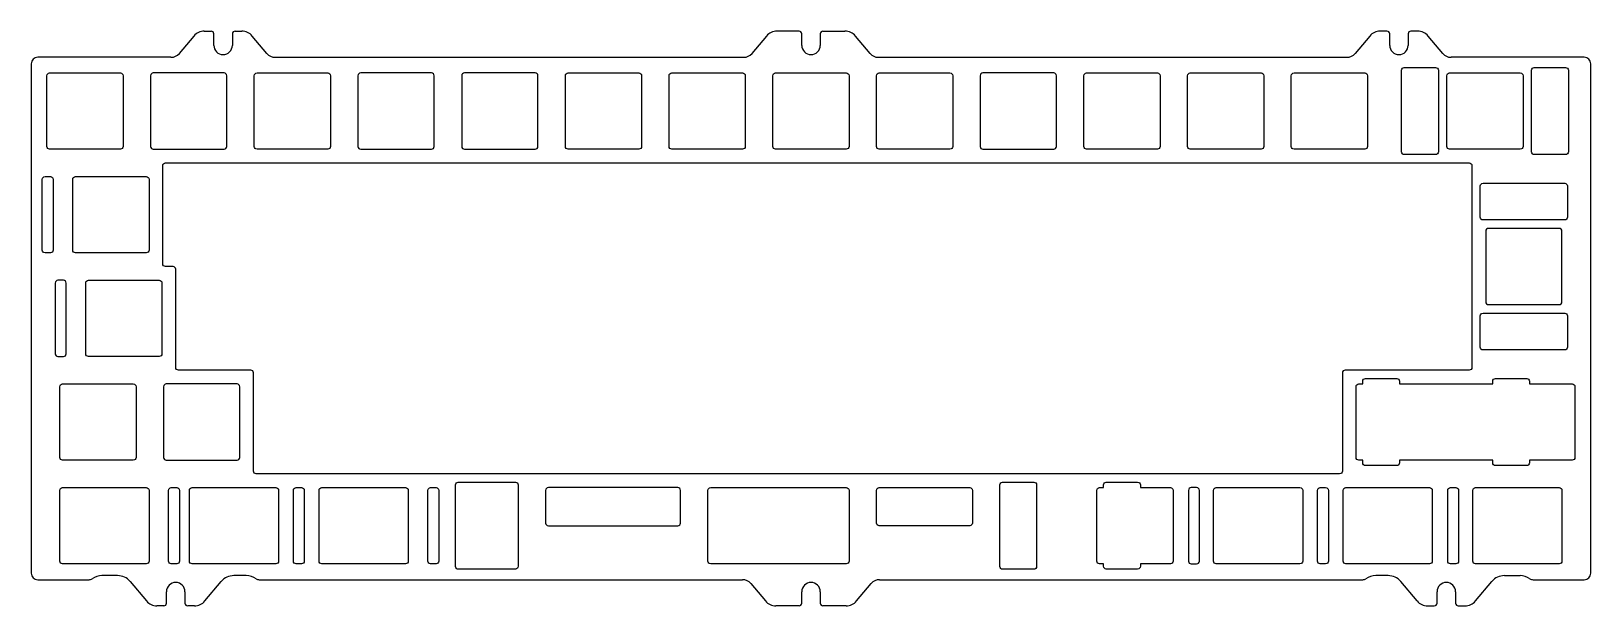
# Model space of a CAD drawing. Header units: millimetres. Extents: x 129 to 416, y 87 to 193.
import ezdxf

# ---------------------------------------------------------------- set-up
doc = ezdxf.new("R2010")
doc.units = ezdxf.units.MM
doc.layers.get('0').update_dxf_attribs({"linetype": 'CONTINUOUS'})

msp = doc.modelspace()

# ---------------------------------------------------------------- linework, layer by layer
for p, q in [((159.04, 192.03), (156.36, 188.84)), ((160.95, 192.92), (162.2, 192.92)), ((162.7, 190.32), (162.7, 192.42)), ((166.1, 192.42), (166.1, 190.32)), ((166.6, 192.92), (167.84, 192.92)), ((172.44, 188.84), (169.76, 192.03)), ((264.24, 192.03), (261.56, 188.84)), ((270.2, 192.92), (266.15, 192.92)), ((270.7, 190.32), (270.7, 192.42)), ((274.1, 192.42), (274.1, 190.32)), ((274.6, 192.92), (278.64, 192.92)), ((283.24, 188.84), (280.56, 192.03)), ((375.04, 192.03), (372.36, 188.84)), ((378.2, 192.92), (376.95, 192.92)), ((378.7, 190.32), (378.7, 192.42)), ((382.1, 192.42), (382.1, 190.32)), ((383.84, 192.92), (382.6, 192.92)), ((388.44, 188.84), (385.76, 192.03)), ((129.15, 186.92), (129.15, 93.32)), ((154.83, 188.12), (130.35, 188.12)), ((173.97, 188.12), (260.03, 188.12)), ((284.77, 188.12), (370.83, 188.12)), ((414.45, 188.12), (389.97, 188.12)), ((415.65, 93.32), (415.65, 186.92)), ((130.35, 92.12), (139.77, 92.12)), ((145.03, 92.87), (142.15, 92.87)), ((147.33, 91.8), (150.34, 88.21)), ((161.06, 88.21), (164.07, 91.8)), ((168.65, 92.87), (166.37, 92.87)), ((171.03, 92.12), (259.83, 92.12)), ((284.97, 92.12), (373.77, 92.12)), ((378.43, 92.87), (376.15, 92.87)), ((383.74, 88.21), (380.73, 91.8)), ((394.46, 88.21), (397.47, 91.8)), ((399.77, 92.87), (402.65, 92.87)), ((405.03, 92.12), (414.45, 92.12)), ((154, 87.82), (154, 89.92)), ((157.4, 89.92), (157.4, 87.82)), ((261.36, 91.41), (264.04, 88.21)), ((270.7, 87.82), (270.7, 89.92)), ((274.1, 89.92), (274.1, 87.82)), ((280.76, 88.21), (283.44, 91.41)), ((387.4, 87.82), (387.4, 89.92)), ((390.8, 89.92), (390.8, 87.82)), ((153.5, 87.32), (152.25, 87.32)), ((159.14, 87.32), (157.9, 87.32)), ((270.2, 87.32), (265.95, 87.32)), ((278.84, 87.32), (274.6, 87.32)), ((385.65, 87.32), (386.9, 87.32)), ((391.3, 87.32), (392.54, 87.32))]:
    msp.add_line(p, q)
for points in [[(387.64, 170.74, -0.414214), (387.14, 170.24), (381.39, 170.24, -0.414214), (380.89, 170.74), (380.89, 185.74, -0.414214), (381.39, 186.24), (387.14, 186.24, -0.414214), (387.64, 185.74)], [(411.02, 170.24), (405.27, 170.24, -0.414214), (404.77, 170.74), (404.77, 185.74, -0.414214), (405.27, 186.24), (411.02, 186.24, -0.414214), (411.52, 185.74), (411.52, 170.74, -0.414214)], [(145.53, 171.24), (132.53, 171.24, -0.414214), (132.03, 171.74), (132.03, 184.74, -0.414214), (132.53, 185.24), (145.53, 185.24, -0.414214), (146.03, 184.74), (146.03, 171.74, -0.414214)], [(164.58, 185.24), (151.58, 185.24, 0.414214), (151.08, 184.74), (151.08, 171.74, 0.414214), (151.58, 171.24), (164.58, 171.24, 0.414214), (165.08, 171.74), (165.08, 184.74, 0.414214)], [(183.63, 185.24, -0.414214), (184.13, 184.74), (184.13, 171.74, -0.414214), (183.63, 171.24), (170.63, 171.24, -0.414214), (170.13, 171.74), (170.13, 184.74, -0.414214), (170.63, 185.24)], [(202.68, 185.24), (189.68, 185.24, 0.414214), (189.18, 184.74), (189.18, 171.74, 0.414214), (189.68, 171.24), (202.68, 171.24, 0.414214), (203.18, 171.74), (203.18, 184.74, 0.414214)], [(221.73, 185.24), (208.73, 185.24, 0.414214), (208.23, 184.74), (208.23, 171.74, 0.414214), (208.73, 171.24), (221.73, 171.24, 0.414214), (222.23, 171.74), (222.23, 184.74, 0.414214)], [(227.28, 184.74, -0.414214), (227.78, 185.24), (240.78, 185.24, -0.414214), (241.28, 184.74), (241.28, 171.74, -0.414214), (240.78, 171.24), (227.78, 171.24, -0.414214), (227.28, 171.74)], [(246.83, 171.24, -0.414214), (246.33, 171.74), (246.33, 184.74, -0.414214), (246.83, 185.24), (259.83, 185.24, -0.414214), (260.33, 184.74), (260.33, 171.74, -0.414214), (259.83, 171.24)], [(265.38, 171.74), (265.38, 184.74, -0.414214), (265.88, 185.24), (278.88, 185.24, -0.414214), (279.38, 184.74), (279.38, 171.74, -0.414214), (278.88, 171.24), (265.88, 171.24, -0.414214)], [(297.93, 171.24), (284.93, 171.24, -0.414214), (284.43, 171.74), (284.43, 184.74, -0.414214), (284.93, 185.24), (297.93, 185.24, -0.414214), (298.43, 184.74), (298.43, 171.74, -0.414214)], [(316.98, 185.24), (303.98, 185.24, 0.414214), (303.48, 184.74), (303.48, 171.74, 0.414214), (303.98, 171.24), (316.98, 171.24, 0.414214), (317.48, 171.74), (317.48, 184.74, 0.414214)], [(336.53, 171.74, -0.414214), (336.03, 171.24), (323.03, 171.24, -0.414214), (322.53, 171.74), (322.53, 184.74, -0.414214), (323.03, 185.24), (336.03, 185.24, -0.414214), (336.53, 184.74)], [(341.58, 184.74, -0.414214), (342.08, 185.24), (355.08, 185.24, -0.414214), (355.58, 184.74), (355.58, 171.74, -0.414214), (355.08, 171.24), (342.08, 171.24, -0.414214), (341.58, 171.74)], [(360.63, 171.74), (360.63, 184.74, -0.414214), (361.13, 185.24), (374.13, 185.24, -0.414214), (374.63, 184.74), (374.63, 171.74, -0.414214), (374.13, 171.24), (361.13, 171.24, -0.414214)], [(389.7, 171.24, -0.414214), (389.2, 171.74), (389.2, 184.74, -0.414214), (389.7, 185.24), (402.7, 185.24, -0.414214), (403.2, 184.74), (403.2, 171.74, -0.414214), (402.7, 171.24)], [(131.19, 152.69), (131.19, 165.69, -0.414214), (131.69, 166.19), (132.69, 166.19, -0.414214), (133.19, 165.69), (133.19, 152.69, -0.414214), (132.69, 152.19), (131.69, 152.19, -0.414214)], [(136.79, 152.69), (136.79, 165.69, -0.414214), (137.29, 166.19), (150.29, 166.19, -0.414214), (150.79, 165.69), (150.79, 152.69, -0.414214), (150.29, 152.19), (137.29, 152.19, -0.414214)], [(153.32, 150.17), (153.32, 168.22, -0.414214), (153.82, 168.72), (393.32, 168.72, -0.414214), (393.82, 168.22), (393.82, 131.12, -0.414214), (393.32, 130.62), (370.51, 130.62, 0.414214), (370.01, 130.12), (370.01, 112.07, -0.414214), (369.51, 111.57), (170.48, 111.57, -0.414214), (169.98, 112.07), (169.98, 130.12, 0.414214), (169.48, 130.62), (156.2, 130.62, -0.414214), (155.7, 131.12), (155.7, 149.17, 0.414214), (155.2, 149.67), (153.82, 149.67, -0.414214)], [(395.85, 158.23, -0.414214), (395.35, 158.73), (395.35, 164.48, -0.414214), (395.85, 164.98), (410.85, 164.98, -0.414214), (411.35, 164.48), (411.35, 158.73, -0.414214), (410.85, 158.23)], [(410.35, 143.17), (410.35, 156.17, 0.414214), (409.85, 156.67), (396.85, 156.67, 0.414214), (396.35, 156.17), (396.35, 143.17, 0.414214), (396.85, 142.67), (409.85, 142.67, 0.414214)], [(135.57, 133.64), (135.57, 146.64, 0.414214), (135.07, 147.14), (134.07, 147.14, 0.414214), (133.57, 146.64), (133.57, 133.64, 0.414214), (134.07, 133.14), (135.07, 133.14, 0.414214)], [(152.67, 133.14), (139.67, 133.14, -0.414214), (139.17, 133.64), (139.17, 146.64, -0.414214), (139.67, 147.14), (152.67, 147.14, -0.414214), (153.17, 146.64), (153.17, 133.64, -0.414214)], [(395.35, 134.85), (395.35, 140.6, -0.414214), (395.85, 141.1), (410.85, 141.1, -0.414214), (411.35, 140.6), (411.35, 134.85, -0.414214), (410.85, 134.35), (395.85, 134.35, -0.414214)], [(403.87, 113.09), (398.12, 113.09, -0.414214), (397.62, 113.59), (397.62, 114.09), (380.5, 114.09), (380.5, 113.59, -0.414214), (380, 113.09), (374.25, 113.09, -0.414214), (373.75, 113.59), (373.75, 114.09), (373.03, 114.09, -0.414214), (372.53, 114.59), (372.53, 127.59, -0.414214), (373.03, 128.09), (373.75, 128.09), (373.75, 128.59, -0.414214), (374.25, 129.09), (380, 129.09, -0.414214), (380.5, 128.59), (380.5, 128.09), (397.62, 128.09), (397.62, 128.59, -0.414214), (398.12, 129.09), (403.87, 129.09, -0.414214), (404.37, 128.59), (404.37, 128.09), (412.23, 128.09, -0.414214), (412.73, 127.59), (412.73, 114.59, -0.414214), (412.23, 114.09), (404.37, 114.09), (404.37, 113.59, -0.414214)], [(134.41, 114.59), (134.41, 127.59, -0.414214), (134.91, 128.09), (147.91, 128.09, -0.414214), (148.41, 127.59), (148.41, 114.59, -0.414214), (147.91, 114.09), (134.91, 114.09, -0.414214)], [(166.96, 128.09), (153.96, 128.09, 0.414214), (153.46, 127.59), (153.46, 114.59, 0.414214), (153.96, 114.09), (166.96, 114.09, 0.414214), (167.46, 114.59), (167.46, 127.59, 0.414214)], [(134.91, 95.04, -0.414214), (134.41, 95.54), (134.41, 108.54, -0.414214), (134.91, 109.04), (150.29, 109.04, -0.414214), (150.79, 108.54), (150.79, 95.54, -0.414214), (150.29, 95.04)], [(156.39, 95.54, -0.414214), (155.89, 95.04), (154.89, 95.04, -0.414214), (154.39, 95.54), (154.39, 108.54, -0.414214), (154.89, 109.04), (155.89, 109.04, -0.414214), (156.39, 108.54)], [(158.22, 108.54, -0.414214), (158.72, 109.04), (174.1, 109.04, -0.414214), (174.6, 108.54), (174.6, 95.54, -0.414214), (174.1, 95.04), (158.72, 95.04, -0.414214), (158.22, 95.54)], [(177.82, 95.04, -0.414214), (177.32, 95.54), (177.32, 108.54, -0.414214), (177.82, 109.04), (178.82, 109.04, -0.414214), (179.32, 108.54), (179.32, 95.54, -0.414214), (178.82, 95.04)], [(182.03, 108.54, -0.414214), (182.53, 109.04), (197.92, 109.04, -0.414214), (198.42, 108.54), (198.42, 95.54, -0.414214), (197.92, 95.04), (182.53, 95.04, -0.414214), (182.03, 95.54)], [(202.02, 95.54), (202.02, 108.54, -0.414214), (202.52, 109.04), (203.52, 109.04, -0.414214), (204.02, 108.54), (204.02, 95.54, -0.414214), (203.52, 95.04), (202.52, 95.04, -0.414214)], [(218.6, 94.58, -0.414214), (218.1, 94.08), (207.6, 94.04, -0.414214), (207.1, 94.54), (207.1, 109.54, -0.414214), (207.6, 110.04), (218.1, 110.04, -0.414214), (218.6, 109.54)], [(247.92, 109.04), (224.15, 109.04, 0.414214), (223.65, 108.54), (223.65, 102.54, 0.414214), (224.15, 102.04), (247.92, 102.04, 0.414214), (248.42, 102.54), (248.42, 108.54, 0.414214)], [(253.47, 95.54), (253.47, 108.54, -0.414214), (253.97, 109.04), (278.88, 109.04, -0.414214), (279.38, 108.54), (279.38, 95.54, -0.414214), (278.88, 95.04), (253.97, 95.04, -0.414214)], [(301.55, 102.04), (284.93, 102.04, -0.414214), (284.43, 102.54), (284.43, 108.54, -0.414214), (284.93, 109.04), (301.55, 109.04, -0.414214), (302.05, 108.54), (302.05, 102.54, -0.414214)], [(307.6, 94.04, -0.414214), (307.1, 94.54), (307.1, 109.54, -0.414214), (307.6, 110.04), (313.35, 110.04, -0.414214), (313.85, 109.54), (313.85, 94.54, -0.414214), (313.35, 94.04)], [(326.65, 94.08, -0.414214), (326.15, 94.58), (326.15, 95.04), (325.41, 95.04, -0.414214), (324.91, 95.54), (324.91, 108.54, -0.414214), (325.41, 109.04), (326.15, 109.04), (326.15, 109.54, -0.414214), (326.65, 110.04), (332.4, 110.04, -0.414214), (332.9, 109.54), (332.9, 109.04), (338.41, 109.04, -0.414214), (338.91, 108.54), (338.91, 95.54, -0.414214), (338.41, 95.04), (332.9, 95.04), (332.9, 94.58, -0.414214), (332.4, 94.08)], [(343.24, 109.04), (342.24, 109.04, 0.414214), (341.74, 108.54), (341.74, 95.54, 0.414214), (342.24, 95.04), (343.24, 95.04, 0.414214), (343.74, 95.54), (343.74, 108.54, 0.414214)], [(346.34, 95.54), (346.34, 108.54, -0.414214), (346.84, 109.04), (362.22, 109.04, -0.414214), (362.72, 108.54), (362.72, 95.54, -0.414214), (362.22, 95.04), (346.84, 95.04, -0.414214)], [(367.44, 95.54, -0.414214), (366.94, 95.04), (365.94, 95.04, -0.414214), (365.44, 95.54), (365.44, 108.54, -0.414214), (365.94, 109.04), (366.94, 109.04, -0.414214), (367.44, 108.54)], [(386.53, 95.54, -0.414214), (386.03, 95.04), (370.65, 95.04, -0.414214), (370.15, 95.54), (370.15, 108.54, -0.414214), (370.65, 109.04), (386.03, 109.04, -0.414214), (386.53, 108.54)], [(389.37, 108.54, -0.414214), (389.87, 109.04), (390.87, 109.04, -0.414214), (391.37, 108.54), (391.37, 95.54, -0.414214), (390.87, 95.04), (389.87, 95.04, -0.414214), (389.37, 95.54)], [(410.35, 95.54, -0.414214), (409.85, 95.04), (394.47, 95.04, -0.414214), (393.97, 95.54), (393.97, 108.54, -0.414214), (394.47, 109.04), (409.85, 109.04, -0.414214), (410.35, 108.54)]]:
    msp.add_lwpolyline(points, format="xyb", close=True)
for centre, radius, start, end in [((160.95, 190.42), 2.5, 90, 140), ((162.2, 192.42), 0.5, 0, 90), ((166.6, 192.42), 0.5, 90, 180), ((167.84, 190.42), 2.5, 40, 90), ((266.15, 190.42), 2.5, 90, 140), ((270.2, 192.42), 0.5, 0, 90), ((274.6, 192.42), 0.5, 90, 180), ((278.64, 190.42), 2.5, 39.9999, 90), ((376.95, 190.42), 2.5, 90, 139.9999), ((378.2, 192.42), 0.5, 0, 90), ((382.6, 192.42), 0.5, 90, 180), ((383.84, 190.42), 2.5, 40.0001, 90), ((164.4, 190.32), 1.7, -180, 0), ((272.4, 190.32), 1.7, -180, 0), ((380.4, 190.32), 1.7, -180, 0), ((130.35, 186.92), 1.2, 90, 180), ((154.83, 190.12), 2, 270, 320), ((173.97, 190.12), 2, 220, 270), ((260.03, 190.12), 2, 270, 320), ((284.77, 190.12), 2, 220, 270), ((370.83, 190.12), 2, 270, 320), ((389.97, 190.12), 2, 220, 270), ((414.45, 186.92), 1.2, 0, 90), ((130.35, 93.32), 1.2, 180, 270), ((139.77, 93.12), 1, 270, 304.9875), ((142.15, 89.72), 3.15, 90, 124.9875), ((145.03, 89.87), 3, 40, 90), ((166.37, 89.87), 3, 90, 140), ((168.65, 89.72), 3.15, 55.0125, 90), ((171.03, 93.12), 1, 235.0125, 270), ((259.83, 90.12), 2, 40, 90), ((284.97, 90.12), 2, 90, 140), ((373.77, 93.12), 1, 270, 304.9875), ((376.15, 89.72), 3.15, 90, 124.9875), ((378.43, 89.87), 3, 40, 90), ((399.77, 89.87), 3, 90, 139.9997), ((402.65, 89.72), 3.15, 55.0125, 90), ((405.03, 93.12), 1, 235.0125, 270), ((414.45, 93.32), 1.2, -90, 0), ((155.7, 89.92), 1.7, 0, 180), ((272.4, 89.92), 1.7, 0, 180), ((389.1, 89.92), 1.7, 0, 180), ((152.25, 89.82), 2.5, 220.0001, 270), ((153.5, 87.82), 0.5, -90, 0), ((157.9, 87.82), 0.5, 180, 270), ((159.14, 89.82), 2.5, 270, 320), ((265.95, 89.82), 2.5, 220.0001, 270), ((270.2, 87.82), 0.5, -90, 0), ((274.6, 87.82), 0.5, 180, 270), ((278.84, 89.82), 2.5, 270, 319.9999), ((385.65, 89.82), 2.5, 219.9999, 270), ((386.9, 87.82), 0.5, -90, 0), ((391.3, 87.82), 0.5, 180, 270), ((392.54, 89.82), 2.5, 270, 319.9999)]:
    msp.add_arc(centre, radius, start, end)

doc.saveas('drawing.dxf')
